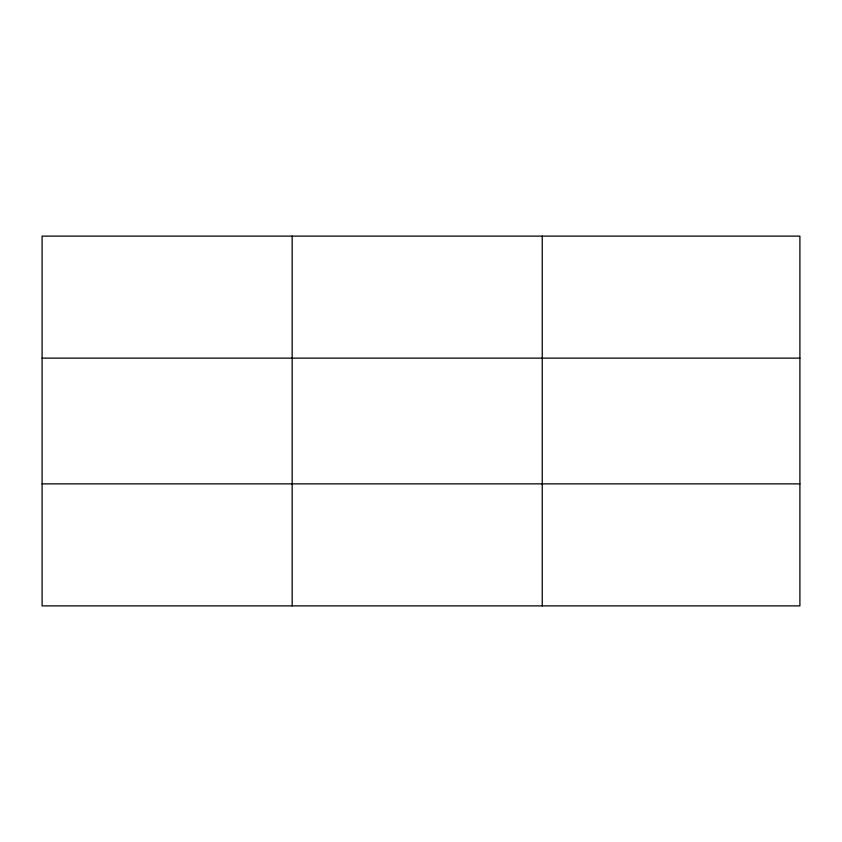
<?xml version="1.0" encoding="UTF-8"?>
<svg xmlns="http://www.w3.org/2000/svg" width="842" height="842" viewBox="0 0 842 842"><rect width="100%" height="100%" fill="white"/><g stroke="black" fill="none" stroke-linecap="round" stroke-linejoin="round"><path stroke-width="1.26" d="M292.174 605.882L292.174 236.118M542.248 605.882L542.248 236.118M799.9 358.134L799.9 236.118L42.1 236.118L42.1 605.882L799.9 605.882L799.9 358.134L42.1 358.134M42.1 483.866L799.9 483.866"/></g></svg>
